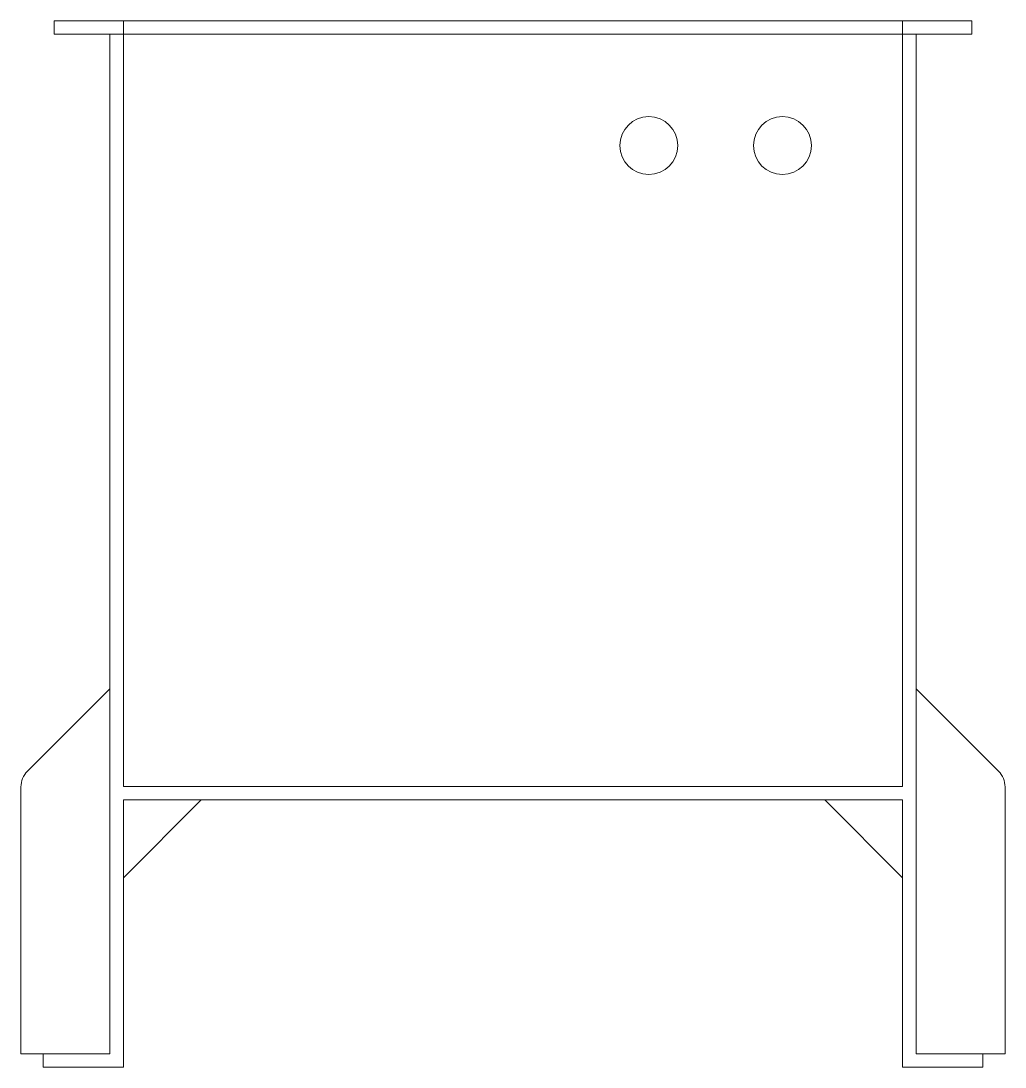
# Model space of a CAD drawing. Header units: millimetres. Extents: x -46 to 396, y -120 to 350.
import ezdxf

# ---------------------------------------------------------------- set-up
doc = ezdxf.new("R2010")
doc.units = ezdxf.units.MM

msp = doc.modelspace()

# ---------------------------------------------------------------- linework, layer by layer
at = {"color": 7, "linetype": 'Continuous', "lineweight": 15}
for p, q in [((381, 350), (-31, 350)), ((-31, 344), (-31, 350)), ((0, 350), (0, 6)), ((350, 350), (350, 6)), ((381, 344), (381, 350)), ((381, 344), (-31, 344)), ((-6, 344), (-6, -114)), ((356, 344), (356, -114)), ((-6, 50), (-43.07, 12.93)), ((356, 50), (393.07, 12.93)), ((-46, 5.86), (-46, -114)), ((0, 6), (350, 6)), ((396, 5.86), (396, -114)), ((350, 0), (0, 0)), ((0, 0), (0, -120)), ((0, -35), (35, 0)), ((350, -35), (315, 0)), ((350, 0), (350, -120)), ((-46, -114), (-6, -114)), ((-36, -120), (-36, -114)), ((396, -114), (356, -114)), ((386, -114), (386, -120)), ((0, -120), (-36, -120)), ((350, -120), (386, -120))]:
    msp.add_line(p, q, dxfattribs=at)
for centre in [(236, 294), (296, 294)]:
    msp.add_circle(centre, 13, dxfattribs=at)
for centre, start, end in [((-36, 5.86), 135, 180), ((386, 5.86), 0, 45)]:
    msp.add_arc(centre, 10, start, end, dxfattribs=at)

doc.saveas('drawing.dxf')
